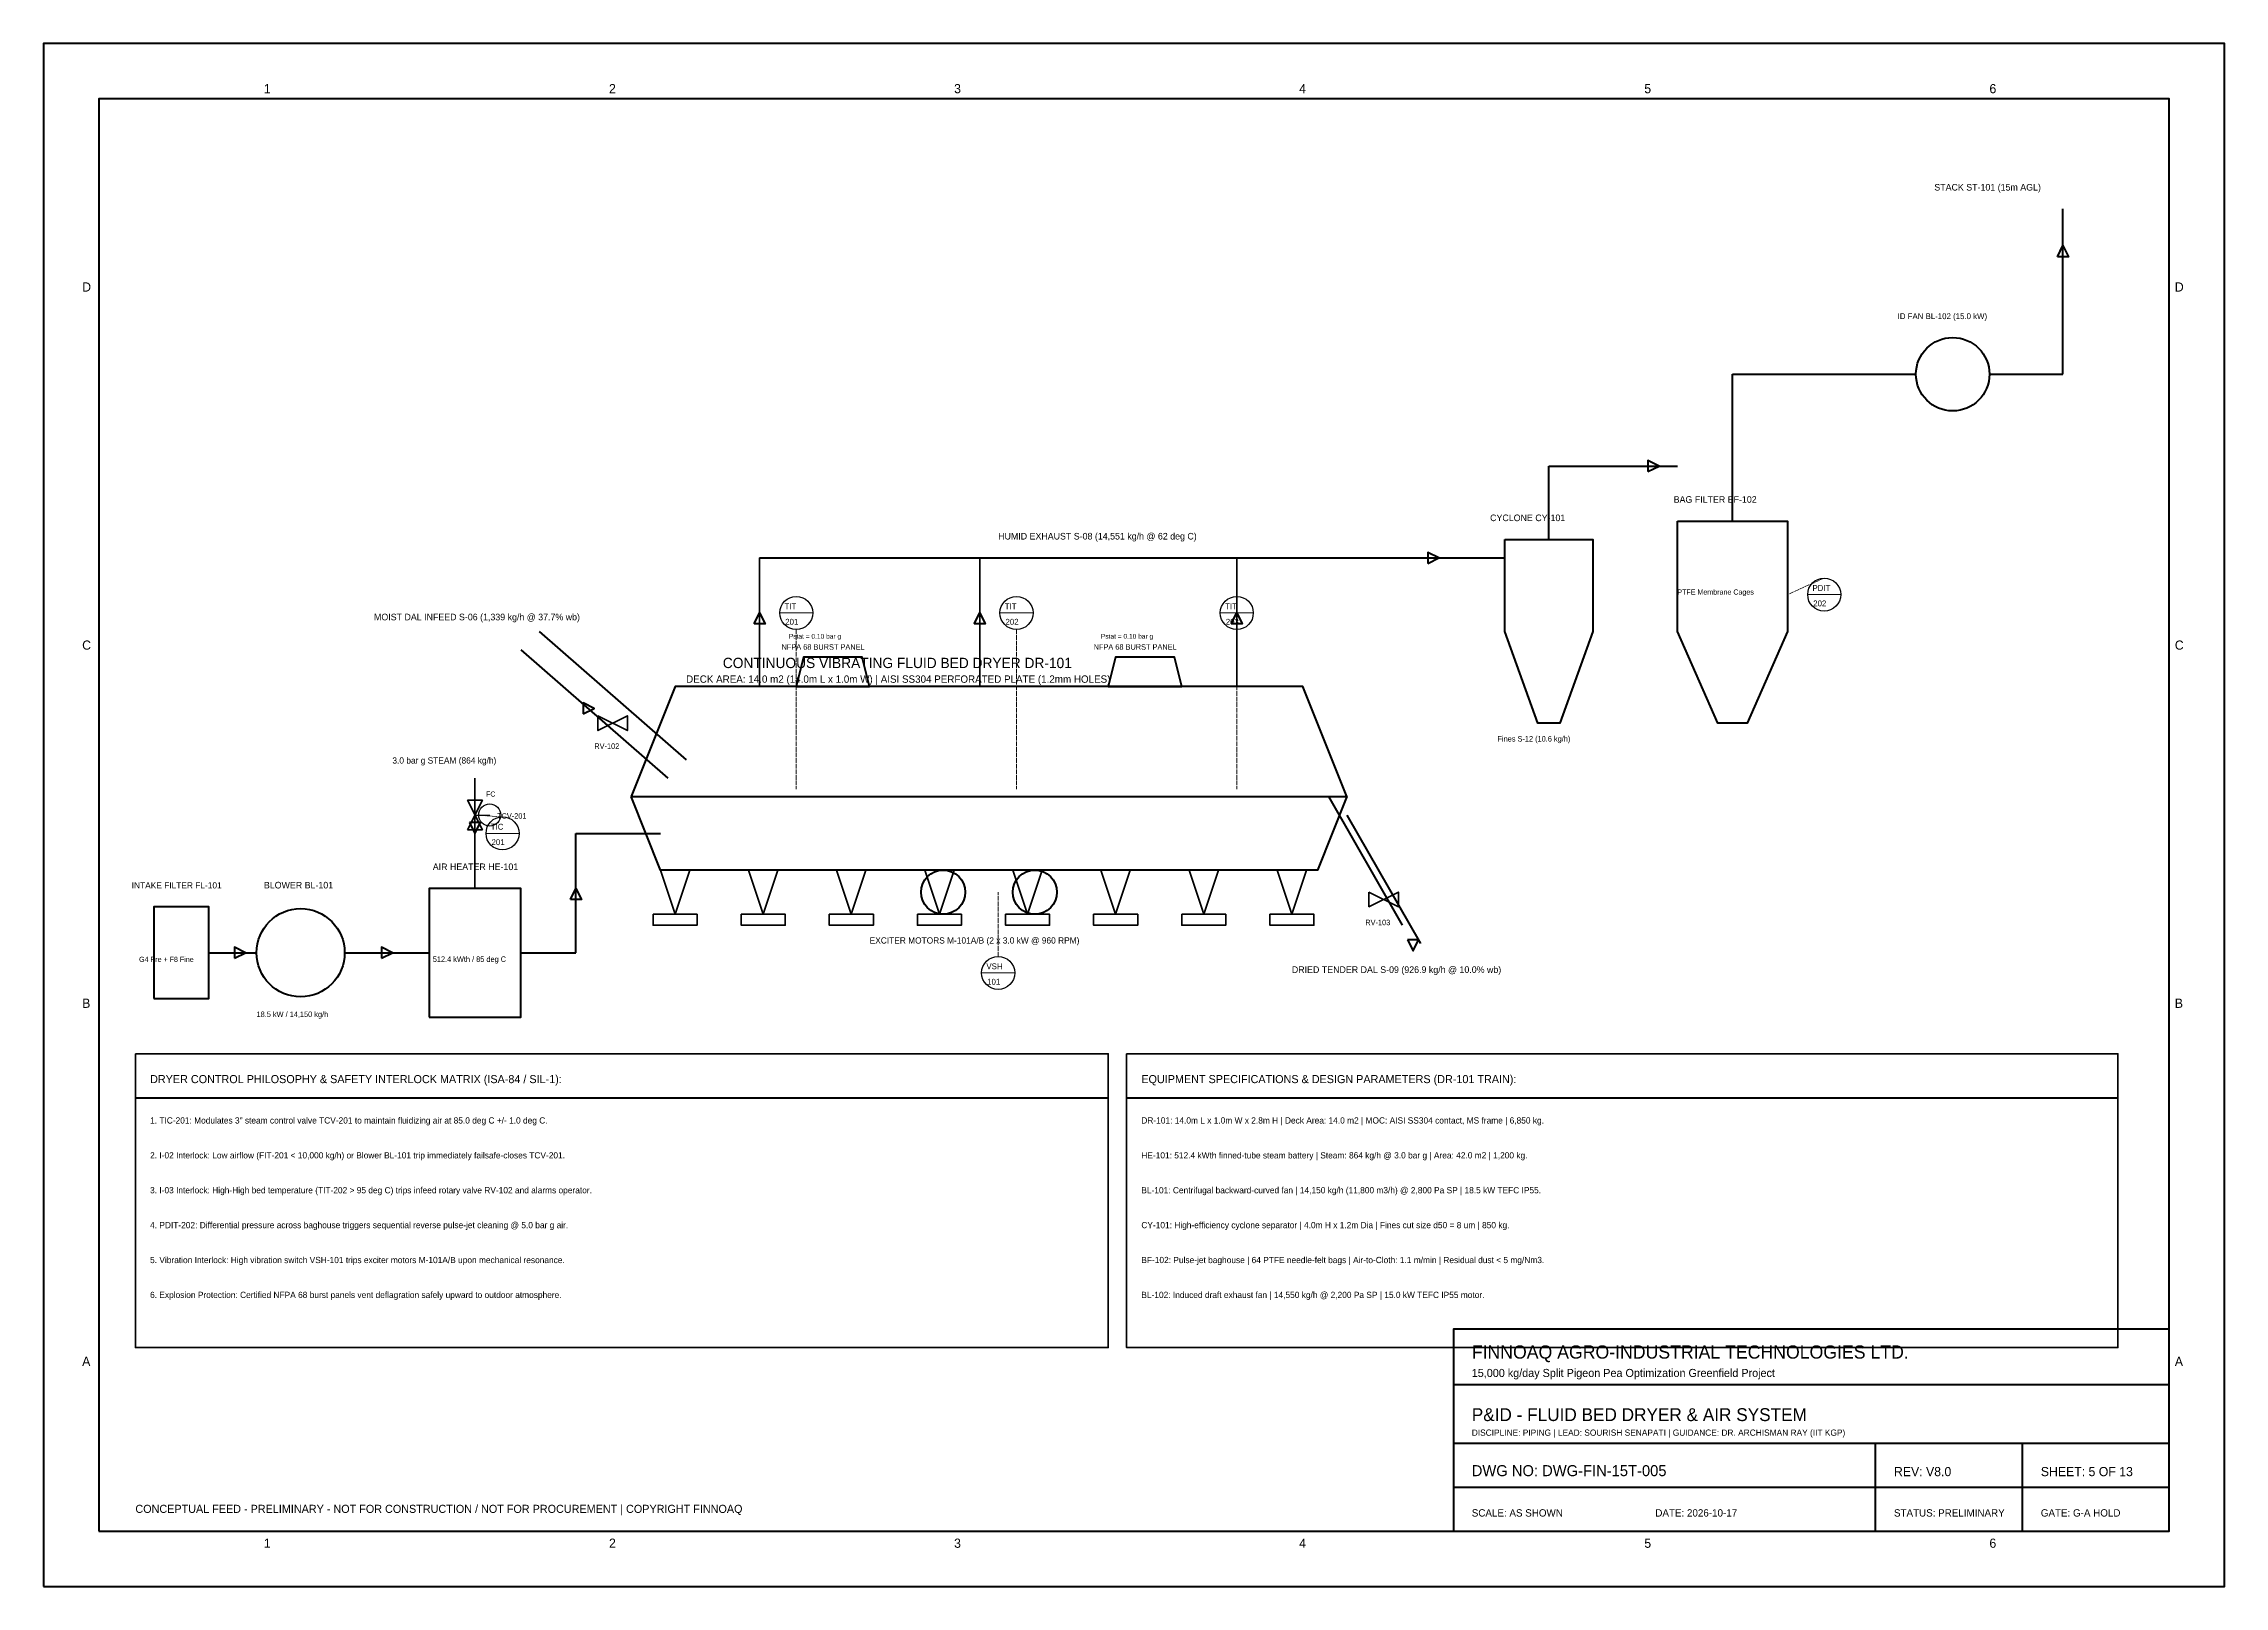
# Model space of a CAD drawing. Header units: millimetres. Extents: x 0 to 594, y 0 to 420.
import ezdxf

# ---------------------------------------------------------------- set-up
doc = ezdxf.new("R2010")
doc.units = ezdxf.units.MM
doc.linetypes.add('DASHED', pattern=[1.524, 1.27, -0.254])
for name, color, linetype, lineweight in [('ANNOTATION', 7, 'Continuous', 35), ('BORDER_TITLE', 7, 'Continuous', 70), ('EQUIPMENT', 3, 'Continuous', 50), ('INSTRUMENTATION', 2, 'Continuous', 25), ('PROCESS_PIPING', 5, 'Continuous', 50), ('UTILITY_PIPING', 6, 'Continuous', 35), ('VALVES', 1, 'Continuous', 35)]:
    doc.layers.add(name, color=color, linetype=linetype, lineweight=lineweight)

msp = doc.modelspace()

# ---------------------------------------------------------------- linework, layer by layer
at = {"layer": 'BORDER_TITLE'}
for p, q in [((25, 133), (290, 133)), ((295, 133), (565, 133)), ((384, 55), (579, 55)), ((384, 39), (579, 39)), ((499, 15), (499, 39)), ((539, 15), (539, 39)), ((384, 27), (579, 27))]:
    msp.add_line(p, q, dxfattribs=at)
at = {"layer": 'BORDER_TITLE', "lineweight": 70}
msp.add_lwpolyline([(0, 0), (594, 0), (594, 420), (0, 420), (0, 0)], dxfattribs=at)
at = {"layer": 'BORDER_TITLE', "lineweight": 50}
for points in [[(15, 15), (579, 15), (579, 405), (15, 405), (15, 15)], [(384, 15), (579, 15), (579, 70), (384, 70), (384, 15)]]:
    msp.add_lwpolyline(points, dxfattribs=at)
at = {"layer": 'BORDER_TITLE', "lineweight": 35}
for points in [[(25, 145), (290, 145), (290, 65), (25, 65), (25, 145)], [(295, 145), (565, 145), (565, 65), (295, 65), (295, 145)]]:
    msp.add_lwpolyline(points, dxfattribs=at)
at = {"layer": 'EQUIPMENT', "linetype": 'DASHED', "lineweight": 35}
msp.add_line((160, 215), (355, 215), dxfattribs=at)
at = {"layer": 'EQUIPMENT', "lineweight": 50}
for points in [[(445, 290), (475, 290), (475, 260), (464, 235), (456, 235), (445, 260), (445, 290)], [(398, 285), (422, 285), (422, 260), (413, 235), (407, 235), (398, 260), (398, 285)], [(160, 215), (355, 215), (343, 245), (172, 245), (160, 215)], [(160, 215), (355, 215), (347, 195), (168, 195), (160, 215)], [(105, 155), (130, 155), (130, 190), (105, 190), (105, 155)]]:
    msp.add_lwpolyline(points, dxfattribs=at)
at = {"layer": 'EQUIPMENT', "lineweight": 35}
for points in [[(168, 195), (176, 195), (172, 183), (168, 195)], [(192, 195), (200, 195), (196, 183), (192, 195)], [(216, 195), (224, 195), (220, 183), (216, 195)], [(240, 195), (248, 195), (244, 183), (240, 195)], [(264, 195), (272, 195), (268, 183), (264, 195)], [(288, 195), (296, 195), (292, 183), (288, 195)], [(312, 195), (320, 195), (316, 183), (312, 195)], [(336, 195), (344, 195), (340, 183), (336, 195)], [(166, 183), (178, 183), (178, 180), (166, 180), (166, 183)], [(190, 183), (202, 183), (202, 180), (190, 180), (190, 183)], [(214, 183), (226, 183), (226, 180), (214, 180), (214, 183)], [(238, 183), (250, 183), (250, 180), (238, 180), (238, 183)], [(262, 183), (274, 183), (274, 180), (262, 180), (262, 183)], [(286, 183), (298, 183), (298, 180), (286, 180), (286, 183)], [(310, 183), (322, 183), (322, 180), (310, 180), (310, 183)], [(334, 183), (346, 183), (346, 180), (334, 180), (334, 183)]]:
    msp.add_lwpolyline(points, dxfattribs=at)
at = {"layer": 'EQUIPMENT', "lineweight": 40}
msp.add_lwpolyline([(30, 160), (45, 160), (45, 185), (30, 185), (30, 160)], dxfattribs=at)
for centre, radius in [((520, 330), 10), ((245, 189), 6), ((270, 189), 6)]:
    msp.add_circle(centre, radius, dxfattribs=at)
at = {"layer": 'EQUIPMENT', "lineweight": 50}
msp.add_circle((70, 172.5), 12, dxfattribs=at)
at = {"layer": 'INSTRUMENTATION', "linetype": 'DASHED', "lineweight": 18}
for p, q in [((485, 274.5), (475, 270)), ((205, 260.5), (205, 217)), ((265, 260.5), (265, 217)), ((325, 260.5), (325, 217)), ((125, 209.5), (117.5, 210)), ((260, 171.5), (260, 189))]:
    msp.add_line(p, q, dxfattribs=at)
at = {"layer": 'INSTRUMENTATION', "lineweight": 18}
for p, q in [((480.5, 270), (489.5, 270)), ((200.5, 265), (209.5, 265)), ((260.5, 265), (269.5, 265)), ((320.5, 265), (329.5, 265)), ((120.5, 205), (129.5, 205)), ((255.5, 167), (264.5, 167))]:
    msp.add_line(p, q, dxfattribs=at)
at = {"layer": 'INSTRUMENTATION', "lineweight": 25}
for centre in [(485, 270), (205, 265), (265, 265), (325, 265), (125, 205), (260, 167)]:
    msp.add_circle(centre, 4.5, dxfattribs=at)
at = {"layer": 'PROCESS_PIPING', "lineweight": 50}
for p, q in [((135, 260), (175, 225)), ((130, 255), (170, 220)), ((350, 215), (370, 180)), ((355, 210), (375, 175))]:
    msp.add_line(p, q, dxfattribs=at)
at = {"layer": 'PROCESS_PIPING', "lineweight": 40}
for points in [[(147, 237.5), (150, 239), (147, 240.5), (147, 237.5)], [(371.5, 176), (373, 173), (374.5, 176), (371.5, 176)]]:
    msp.add_lwpolyline(points, dxfattribs=at)
at = {"layer": 'UTILITY_PIPING', "lineweight": 50}
for p, q in [((550, 330), (550, 375)), ((195, 280), (395, 280)), ((395, 280), (398, 280)), ((145, 172.5), (145, 205)), ((145, 205), (168, 205)), ((130, 172.5), (145, 172.5))]:
    msp.add_line(p, q, dxfattribs=at)
at = {"layer": 'UTILITY_PIPING', "lineweight": 40}
for p, q in [((460, 290), (460, 330)), ((460, 330), (510, 330)), ((530, 330), (550, 330)), ((410, 285), (410, 305)), ((410, 305), (445, 305)), ((45, 172.5), (58, 172.5)), ((82, 172.5), (105, 172.5))]:
    msp.add_line(p, q, dxfattribs=at)
at = {"layer": 'UTILITY_PIPING', "lineweight": 35}
for p, q in [((195, 245), (195, 280)), ((255, 245), (255, 280)), ((325, 245), (325, 280)), ((117.5, 220), (117.5, 190))]:
    msp.add_line(p, q, dxfattribs=at)
at = {"layer": 'UTILITY_PIPING', "lineweight": 40}
for points in [[(548.5, 362), (550, 365), (551.5, 362), (548.5, 362)], [(437, 303.5), (440, 305), (437, 306.5), (437, 303.5)], [(377, 278.5), (380, 280), (377, 281.5), (377, 278.5)], [(193.5, 262), (195, 265), (196.5, 262), (193.5, 262)], [(253.5, 262), (255, 265), (256.5, 262), (253.5, 262)], [(323.5, 262), (325, 265), (326.5, 262), (323.5, 262)], [(116, 208), (117.5, 205), (119, 208), (116, 208)], [(143.5, 187), (145, 190), (146.5, 187), (143.5, 187)], [(52, 171), (55, 172.5), (52, 174), (52, 171)], [(92, 171), (95, 172.5), (92, 174), (92, 171)]]:
    msp.add_lwpolyline(points, dxfattribs=at)
at = {"layer": 'VALVES', "lineweight": 25}
msp.add_line((117.5, 210), (121.5, 210), dxfattribs=at)
at = {"layer": 'VALVES', "lineweight": 40}
for points in [[(205, 245), (225, 245), (223, 253), (207, 253), (205, 245)], [(290, 245), (310, 245), (308, 253), (292, 253), (290, 245)]]:
    msp.add_lwpolyline(points, dxfattribs=at)
at = {"layer": 'VALVES', "lineweight": 35}
for points in [[(151, 237), (159, 233), (159, 237), (151, 233), (151, 237)], [(115.5, 206), (119.5, 214), (115.5, 214), (119.5, 206), (115.5, 206)], [(361, 189), (369, 185), (369, 189), (361, 185), (361, 189)]]:
    msp.add_lwpolyline(points, dxfattribs=at)
at = {"layer": 'VALVES', "lineweight": 30}
msp.add_circle((121.5, 210), 3, dxfattribs=at)

# ---------------------------------------------------------------- texts
at = {"layer": 'ANNOTATION'}
for s, height, p in [('STACK ST-101 (15m AGL)', 1.8, (515, 380)), ('ID FAN BL-102 (15.0 kW)', 1.6, (505, 345)), ('CYCLONE CY-101', 1.8, (394, 290)), ('BAG FILTER BF-102', 1.8, (444, 295)), ('HUMID EXHAUST S-08 (14,551 kg/h @ 62 deg C)', 1.8, (260, 285)), ('TIT', 1.6, (201.8, 266)), ('TIT', 1.6, (261.8, 266)), ('TIT', 1.6, (321.8, 266)), ('PTFE Membrane Cages', 1.4, (445, 270)), ('PDIT', 1.6, (481.8, 271)), ('202', 1.6, (482, 266.8)), ('MOIST DAL INFEED S-06 (1,339 kg/h @ 37.7% wb)', 1.8, (90, 263)), ('201', 1.6, (202, 261.8)), ('202', 1.6, (262, 261.8)), ('203', 1.6, (322, 261.8)), ('Pstat = 0.10 bar g', 1.3, (203, 258)), ('Pstat = 0.10 bar g', 1.3, (288, 258)), ('CONTINUOUS VIBRATING FLUID BED DRYER DR-101', 2.8, (185, 250)), ('DECK AREA: 14.0 m2 (14.0m L x 1.0m W) | AISI SS304 PERFORATED PLATE (1.2mm HOLES)', 2, (175, 246)), ('3.0 bar g STEAM (864 kg/h)', 1.7, (95, 224)), ('RV-102', 1.5, (150, 228)), ('Fines S-12 (10.6 kg/h)', 1.5, (396, 230)), ('FC', 1.4, (120.5, 215)), ('TCV-201', 1.5, (123.5, 209)), ('TIC', 1.6, (121.8, 206)), ('201', 1.6, (122, 201.8)), ('AIR HEATER HE-101', 1.8, (106, 195)), ('INTAKE FILTER FL-101', 1.7, (24, 190)), ('BLOWER BL-101', 1.8, (60, 190)), ('RV-103', 1.5, (360, 180)), ('EXCITER MOTORS M-101A/B (2 x 3.0 kW @ 960 RPM)', 1.7, (225, 175)), ('G4 Pre + F8 Fine', 1.4, (26, 170)), ('512.4 kWth / 85 deg C', 1.5, (106, 170)), ('VSH', 1.6, (256.8, 168)), ('DRIED TENDER DAL S-09 (926.9 kg/h @ 10.0% wb)', 1.8, (340, 167)), ('101', 1.6, (257, 163.8)), ('18.5 kW / 14,150 kg/h', 1.5, (58, 155)), ('DRYER CONTROL PHILOSOPHY & SAFETY INTERLOCK MATRIX (ISA-84 / SIL-1):', 2.2, (29, 137)), ('EQUIPMENT SPECIFICATIONS & DESIGN PARAMETERS (DR-101 TRAIN):', 2.2, (299, 137)), ('1. TIC-201: Modulates 3" steam control valve TCV-201 to maintain fluidizing air at 85.0 deg C +/- 1.0 deg C.', 1.7, (29, 126)), ('DR-101: 14.0m L x 1.0m W x 2.8m H | Deck Area: 14.0 m2 | MOC: AISI SS304 contact, MS frame | 6,850 kg.', 1.7, (299, 126)), ('2. I-02 Interlock: Low airflow (FIT-201 < 10,000 kg/h) or Blower BL-101 trip immediately failsafe-closes TCV-201.', 1.7, (29, 116.5)), ('HE-101: 512.4 kWth finned-tube steam battery | Steam: 864 kg/h @ 3.0 bar g | Area: 42.0 m2 | 1,200 kg.', 1.7, (299, 116.5)), ('3. I-03 Interlock: High-High bed temperature (TIT-202 > 95 deg C) trips infeed rotary valve RV-102 and alarms operator.', 1.7, (29, 107)), ('BL-101: Centrifugal backward-curved fan | 14,150 kg/h (11,800 m3/h) @ 2,800 Pa SP | 18.5 kW TEFC IP55.', 1.7, (299, 107)), ('4. PDIT-202: Differential pressure across baghouse triggers sequential reverse pulse-jet cleaning @ 5.0 bar g air.', 1.7, (29, 97.5)), ('CY-101: High-efficiency cyclone separator | 4.0m H x 1.2m Dia | Fines cut size d50 = 8 um | 850 kg.', 1.7, (299, 97.5)), ('5. Vibration Interlock: High vibration switch VSH-101 trips exciter motors M-101A/B upon mechanical resonance.', 1.7, (29, 88)), ('BF-102: Pulse-jet baghouse | 64 PTFE needle-felt bags | Air-to-Cloth: 1.1 m/min | Residual dust < 5 mg/Nm3.', 1.7, (299, 88)), ('6. Explosion Protection: Certified NFPA 68 burst panels vent deflagration safely upward to outdoor atmosphere.', 1.7, (29, 78.5)), ('BL-102: Induced draft exhaust fan | 14,550 kg/h @ 2,200 Pa SP | 15.0 kW TEFC IP55 motor.', 1.7, (299, 78.5)), ('FINNOAQ AGRO-INDUSTRIAL TECHNOLOGIES LTD.', 3.6, (389, 62)), ('15,000 kg/day Split Pigeon Pea Optimization Greenfield Project', 2.2, (389, 57)), ('P&ID - FLUID BED DRYER & AIR SYSTEM', 3.5, (389, 45)), ('DISCIPLINE: PIPING | LEAD: SOURISH SENAPATI | GUIDANCE: DR. ARCHISMAN RAY (IIT KGP)', 1.7, (389, 41)), ('DWG NO: DWG-FIN-15T-005', 3, (389, 30)), ('REV: V8.0', 2.5, (504, 30)), ('SHEET: 5 OF 13', 2.5, (544, 30)), ('CONCEPTUAL FEED - PRELIMINARY - NOT FOR CONSTRUCTION / NOT FOR PROCUREMENT | COPYRIGHT FINNOAQ', 2.2, (25, 20)), ('SCALE: AS SHOWN', 2, (389, 19)), ('DATE: 2026-10-17', 2, (439, 19)), ('STATUS: PRELIMINARY', 2, (504, 19)), ('GATE: G-A HOLD', 2, (544, 19))]:
    msp.add_text(s, height=height, dxfattribs=at).set_placement(p)
at = {"layer": 'BORDER_TITLE'}
for s, p in [('1', (60, 406.5)), ('2', (154, 406.5)), ('3', (248, 406.5)), ('4', (342, 406.5)), ('5', (436, 406.5)), ('6', (530, 406.5)), ('D', (10.5, 352.5)), ('D', (580.5, 352.5)), ('C', (10.5, 255)), ('C', (580.5, 255)), ('B', (10.5, 157.5)), ('B', (580.5, 157.5)), ('A', (10.5, 60)), ('A', (580.5, 60)), ('1', (60, 10.5)), ('2', (154, 10.5)), ('3', (248, 10.5)), ('4', (342, 10.5)), ('5', (436, 10.5)), ('6', (530, 10.5))]:
    msp.add_text(s, height=2.5, dxfattribs=at).set_placement(p)
at = {"layer": 'VALVES'}
for p in [(201, 255), (286, 255)]:
    msp.add_text('NFPA 68 BURST PANEL', height=1.5, dxfattribs=at).set_placement(p)

doc.saveas('drawing.dxf')
